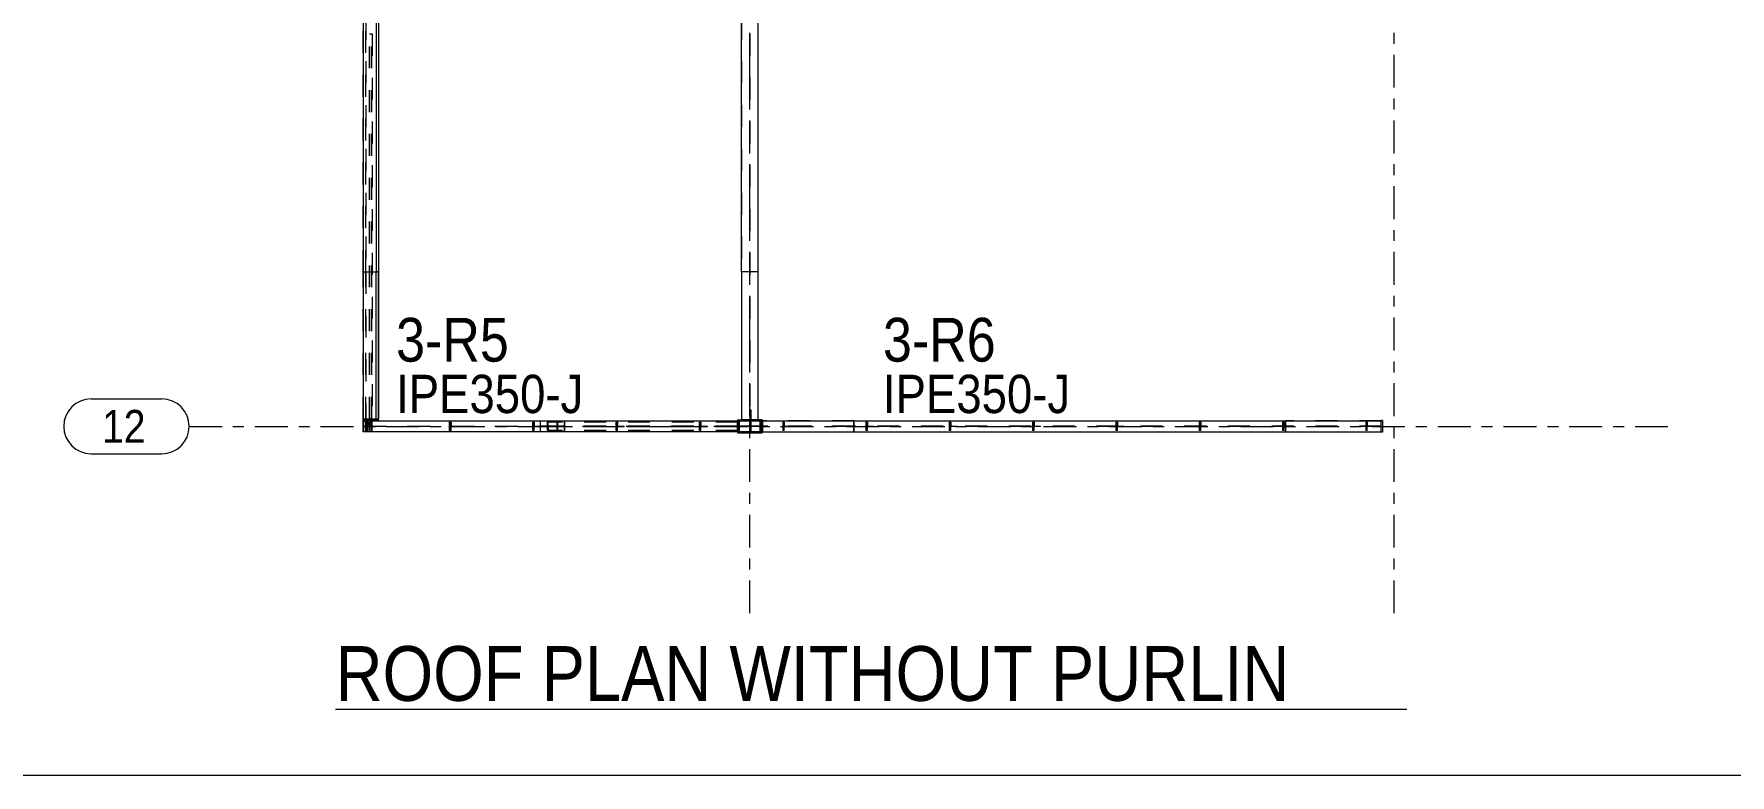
# Model space of a CAD drawing. Header units: millimetres. Extents: x -183 to 639, y -32 to 542.
# Drawn here: x -65.4 to 89.5, y -31.8 to 35.8 of the extents above; entities that cross this region are included whole.
import ezdxf

# ---------------------------------------------------------------- set-up
doc = ezdxf.new("R2010")
doc.units = ezdxf.units.MM
for name, pattern in [('XKITLINE00', [0]), ('XKITLINE02', [4, 2, -2]), ('XKITLINE03', [6, 3, -1, 1, -1])]:
    doc.linetypes.add(name, pattern=pattern)
for name, color, linetype, lineweight in [('DrawingSheet', 5, 'Continuous', 0), ('OtherObjectType', 7, 'Continuous', 0), ('Part', 2, 'Continuous', 0), ('PartMark', 7, 'Continuous', 0), ('S-grid', 1, 'Continuous', 0)]:
    doc.layers.add(name, color=color, linetype=linetype, lineweight=lineweight)
doc.styles.add('ARIAL', font='ARIAL.TTF')

# ---------------------------------------------------------------- blocks, each defined once
blk = doc.blocks.new('*A1')
at = {"layer": 'DrawingSheet', "color": 5, "linetype": 'XKITLINE00', "lineweight": 0}
blk.add_line((-180.59, -31.85), (639.41, -31.85), dxfattribs=at)
blk = doc.blocks.new('*A6')
at = {"layer": 'S-grid', "color": 1, "linetype": 'XKITLINE03', "lineweight": 0}
blk.add_line((58.82, -17.07), (58.82, 527.65), dxfattribs=at)
blk = doc.blocks.new('*A7')
at = {"layer": 'S-grid', "color": 1, "linetype": 'XKITLINE03', "lineweight": 0}
blk.add_line((0, -17.07), (0, 527.65), dxfattribs=at)
blk = doc.blocks.new('*A66')
at = {"layer": 'OtherObjectType', "color": 5, "linetype": 'XKITLINE00', "lineweight": 0}
blk.add_line((-37.81, -25.82), (59.98, -25.82), dxfattribs=at)
at = {"layer": 'OtherObjectType', "color": 7, "style": 'ARIAL', "width": 0.85}
blk.add_text('ROOF PLAN WITHOUT PURLIN', height=5, dxfattribs=at).set_placement((-37.81, -25.07))
blk = doc.blocks.new('*A72')
at = {"layer": 'S-grid', "color": 1, "linetype": 'XKITLINE03', "lineweight": 0}
blk.add_line((-51.18, 0), (84.79, 0), dxfattribs=at)
at = {"layer": 'S-grid', "color": 3, "style": 'ARIAL', "width": 0.85}
blk.add_text('12', height=3, dxfattribs=at).set_placement((-59.13, -1.5))
blk = doc.blocks.new('*A134')
at = {"layer": 'Part', "color": 2, "linetype": 'XKITLINE00', "lineweight": 0}
for p, q in [((-35.29, 49.34), (-34.12, 49.34)), ((-35.29, 49.34), (-35.29, 14.1)), ((-34.12, 49.34), (-34.12, 43.32)), ((-34.12, 49.34), (-34.12, 43.32)), ((-34.12, 42.26), (-34.12, 14.1)), ((-34.12, 42.26), (-34.12, 14.1)), ((-35.29, 14.1), (-34.12, 14.1))]:
    blk.add_line(p, q, dxfattribs=at)
at = {"layer": 'Part', "color": 7, "linetype": 'XKITLINE02', "lineweight": 0}
for p, q in [((-35.29, 49.34), (-35.29, 49.34)), ((-35.29, 14.1), (-35.29, 49.34)), ((-34.12, 43.32), (-34.12, 42.26)), ((-34.12, 43.32), (-34.12, 42.26)), ((-35.29, 14.1), (-35.29, 14.1))]:
    blk.add_line(p, q, dxfattribs=at)
blk = doc.blocks.new('*A135')
at = {"layer": 'Part', "color": 7, "linetype": 'XKITLINE02', "lineweight": 0}
for p, q in [((-35.06, 49.34), (-35.06, 49.34)), ((-35.06, 49.34), (-34.12, 49.34)), ((-35.06, 14.1), (-35.06, 49.34)), ((-35.06, 49.34), (-35.06, 14.1)), ((-33.89, 49.34), (-33.89, 49.34)), ((-33.89, 43.32), (-33.89, 42.26)), ((-33.89, 43.32), (-33.89, 42.26)), ((-35.06, 14.1), (-35.06, 14.1)), ((-35.06, 14.1), (-34.12, 14.1)), ((-33.89, 14.1), (-33.89, 14.1))]:
    blk.add_line(p, q, dxfattribs=at)
at = {"layer": 'Part', "color": 2, "linetype": 'XKITLINE00', "lineweight": 0}
for p, q in [((-34.12, 49.34), (-33.89, 49.34)), ((-33.89, 49.34), (-33.89, 43.32)), ((-33.89, 49.34), (-33.89, 43.32)), ((-33.89, 42.26), (-33.89, 14.1)), ((-33.89, 42.26), (-33.89, 14.1)), ((-34.12, 14.1), (-33.89, 14.1))]:
    blk.add_line(p, q, dxfattribs=at)
blk = doc.blocks.new('*A138')
at = {"layer": 'Part', "color": 2, "linetype": 'XKITLINE00', "lineweight": 0}
for p, q in [((1.16, 0.51), (57.66, 0.51)), ((1.16, -0.51), (57.66, -0.51))]:
    blk.add_line(p, q, dxfattribs=at)
at = {"layer": 'Part', "color": 7, "linetype": 'XKITLINE02', "lineweight": 0}
for p, q in [((1.16, 0.51), (1.16, -0.51)), ((57.66, 0.02), (1.16, 0.02)), ((57.66, -0.51), (57.66, 0.51)), ((57.66, -0.02), (1.16, -0.02))]:
    blk.add_line(p, q, dxfattribs=at)
blk = doc.blocks.new('*A140')
at = {"layer": 'Part', "color": 2, "linetype": 'XKITLINE00', "lineweight": 0}
for p, q in [((-0.74, 49.34), (0.74, 49.34)), ((-0.74, 49.34), (-0.74, 43.32)), ((0.74, 49.34), (0.74, 43.32)), ((-0.74, 14.1), (-0.74, 42.26)), ((0.74, 42.26), (0.74, 14.1)), ((0.74, 14.1), (-0.74, 14.1))]:
    blk.add_line(p, q, dxfattribs=at)
at = {"layer": 'Part', "color": 7, "linetype": 'XKITLINE02', "lineweight": 0}
for p, q in [((-0.74, 43.32), (-0.74, 42.26)), ((0.74, 43.32), (0.74, 42.26))]:
    blk.add_line(p, q, dxfattribs=at)
blk = doc.blocks.new('*A141')
at = {"layer": 'Part', "color": 7, "linetype": 'XKITLINE02', "lineweight": 0}
for p, q in [((0.74, 49.34), (-0.74, 49.34)), ((-0.74, 49.34), (-0.74, 14.1)), ((0.74, 49.34), (0.74, 14.1)), ((0.74, 14.1), (-0.74, 14.1))]:
    blk.add_line(p, q, dxfattribs=at)
blk = doc.blocks.new('*A142')
at = {"layer": 'Part', "color": 7, "linetype": 'XKITLINE02', "lineweight": 0}
for p, q in [((1.16, 0.51), (1.16, -0.51)), ((9.52, 0.51), (1.16, 0.51)), ((9.5, 0.02), (1.16, 0.02)), ((1.24, -0.02), (1.24, 0.02)), ((9.5, -0.51), (9.5, 0.51)), ((9.52, -0.51), (9.52, 0.51)), ((9.5, -0.02), (1.16, -0.02)), ((1.16, -0.51), (9.52, -0.51))]:
    blk.add_line(p, q, dxfattribs=at)
blk = doc.blocks.new('*A153')
at = {"layer": 'Part', "color": 2, "linetype": 'XKITLINE00', "lineweight": 0}
for p, q in [((56.38, 0.38), (56.24, 0.38)), ((56.24, 0.38), (56.24, -0.38)), ((56.27, -0.38), (56.27, 0.38)), ((56.38, 0.38), (56.38, 0.01)), ((56.38, -0.38), (56.24, -0.38)), ((56.38, -0.38), (56.38, -0.01))]:
    blk.add_line(p, q, dxfattribs=at)
at = {"layer": 'Part', "color": 7, "linetype": 'XKITLINE02', "lineweight": 0}
for p, q in [((56.35, -0.38), (56.35, 0.38)), ((56.38, 0.01), (56.38, -0.01))]:
    blk.add_line(p, q, dxfattribs=at)
blk = doc.blocks.new('*A154')
at = {"layer": 'Part', "color": 2, "linetype": 'XKITLINE00', "lineweight": 0}
for p, q in [((56.32, -0.01), (56.32, 0.01)), ((56.32, 0.01), (56.97, 0.01)), ((56.97, -0.01), (56.97, 0.01)), ((56.97, -0.01), (56.32, -0.01))]:
    blk.add_line(p, q, dxfattribs=at)
at = {"layer": 'Part', "color": 7, "linetype": 'XKITLINE02', "lineweight": 0}
blk.add_line((56.38, -0.01), (56.38, 0.01), dxfattribs=at)
blk = doc.blocks.new('*A155')
at = {"layer": 'Part', "color": 2, "linetype": 'XKITLINE00', "lineweight": 0}
for p, q in [((48.78, 0.38), (48.64, 0.38)), ((48.64, 0.38), (48.64, -0.38)), ((48.67, -0.38), (48.67, 0.38)), ((48.78, 0.38), (48.78, 0.01)), ((48.78, -0.38), (48.64, -0.38)), ((48.78, -0.38), (48.78, -0.01))]:
    blk.add_line(p, q, dxfattribs=at)
at = {"layer": 'Part', "color": 7, "linetype": 'XKITLINE02', "lineweight": 0}
for p, q in [((48.75, -0.38), (48.75, 0.38)), ((48.78, 0.01), (48.78, -0.01))]:
    blk.add_line(p, q, dxfattribs=at)
blk = doc.blocks.new('*A156')
at = {"layer": 'Part', "color": 2, "linetype": 'XKITLINE00', "lineweight": 0}
for p, q in [((48.72, -0.01), (48.72, 0.01)), ((48.72, 0.01), (49.36, 0.01)), ((49.36, -0.01), (49.36, 0.01)), ((49.36, -0.01), (48.72, -0.01))]:
    blk.add_line(p, q, dxfattribs=at)
at = {"layer": 'Part', "color": 7, "linetype": 'XKITLINE02', "lineweight": 0}
blk.add_line((48.78, -0.01), (48.78, 0.01), dxfattribs=at)
blk = doc.blocks.new('*A157')
at = {"layer": 'Part', "color": 7, "linetype": 'XKITLINE02', "lineweight": 0}
for p, q in [((57.66, 0.51), (48.9, 0.51)), ((48.9, 0.51), (48.9, -0.51)), ((48.91, 0.51), (48.91, -0.51)), ((57.66, 0.02), (48.91, 0.02)), ((57.58, -0.02), (57.58, 0.02)), ((57.66, -0.51), (57.66, 0.51)), ((48.9, -0.51), (57.66, -0.51)), ((57.66, -0.02), (48.91, -0.02))]:
    blk.add_line(p, q, dxfattribs=at)
blk = doc.blocks.new('*A158')
at = {"layer": 'Part', "color": 2, "linetype": 'XKITLINE00', "lineweight": 0}
for p, q in [((57.66, -0.53), (57.66, 0.53)), ((57.78, 0.53), (57.66, 0.53)), ((57.78, 0.53), (57.78, -0.53)), ((57.78, -0.53), (57.66, -0.53))]:
    blk.add_line(p, q, dxfattribs=at)
blk = doc.blocks.new('*A193')
at = {"layer": 'S-grid', "color": 1, "linetype": 'XKITLINE00', "lineweight": 0}
for p, q in [((-60.13, 2.5), (-53.68, 2.5)), ((-60.13, -2.5), (-53.68, -2.5))]:
    blk.add_line(p, q, dxfattribs=at)
for centre, start, end in [((-60.13, 0), 90, 270), ((-53.68, 0), 270, 90)]:
    blk.add_arc(centre, 2.5, start, end, dxfattribs=at)
blk = doc.blocks.new('*A194')
at = {"layer": 'Part', "color": 2, "linetype": 'XKITLINE00', "lineweight": 0}
for p, q in [((-1.12, 0.59), (0.01, 0.59)), ((-1.12, 0.59), (-1.12, 0.53)), ((1.12, 0.59), (0.1, 0.59)), ((1.12, 0.59), (1.12, 0.53)), ((-1.12, -0.53), (-1.12, -0.59)), ((-1.12, -0.59), (1.12, -0.59)), ((1.12, -0.59), (1.12, -0.53))]:
    blk.add_line(p, q, dxfattribs=at)
at = {"layer": 'Part', "color": 7, "linetype": 'XKITLINE02', "lineweight": 0}
for p, q in [((-1.12, 0.53), (-1.12, -0.53)), ((0.1, 0.59), (0.01, 0.59)), ((1.12, -0.53), (1.12, 0.53))]:
    blk.add_line(p, q, dxfattribs=at)
blk = doc.blocks.new('*A195')
at = {"layer": 'Part', "color": 7, "linetype": 'XKITLINE02', "lineweight": 0}
for p, q in [((-0.88, -0.02), (-0.96, -0.11)), ((-0.96, -0.11), (-0.96, -0.49)), ((-0.96, -0.49), (0.96, -0.49)), ((0.88, -0.02), (-0.88, -0.02)), ((0.96, -0.11), (0.88, -0.02)), ((0.96, -0.49), (0.96, -0.11))]:
    blk.add_line(p, q, dxfattribs=at)
blk = doc.blocks.new('*A196')
at = {"layer": 'Part', "color": 7, "linetype": 'XKITLINE02', "lineweight": 0}
for p, q in [((-34.72, -0.11), (-34.71, -0.02)), ((-34.72, -0.51), (-34.72, -0.11)), ((-34.72, -0.11), (-34.68, -0.11)), ((-34.47, -0.51), (-34.72, -0.51)), ((-34.71, -0.02), (-34.48, -0.02)), ((-34.67, -0.02), (-34.68, -0.11)), ((-34.68, -0.11), (-34.68, -0.51)), ((-34.53, -0.02), (-34.52, -0.11)), ((-34.52, -0.11), (-34.52, -0.51)), ((-34.52, -0.11), (-34.47, -0.11)), ((-34.47, -0.11), (-34.48, -0.02)), ((-34.47, -0.51), (-34.47, -0.11))]:
    blk.add_line(p, q, dxfattribs=at)
blk = doc.blocks.new('*A197')
at = {"layer": 'Part', "color": 7, "linetype": 'XKITLINE02', "lineweight": 0}
for p, q in [((0.01, -0.51), (0.01, -0.02)), ((0.01, -0.02), (0.1, -0.02)), ((0.1, -0.11), (0.01, -0.11)), ((0.1, -0.51), (0.01, -0.51)), ((0.1, -0.02), (0.1, -0.51))]:
    blk.add_line(p, q, dxfattribs=at)
blk = doc.blocks.new('*A198')
at = {"layer": 'Part', "color": 7, "linetype": 'XKITLINE02', "lineweight": 0}
for p, q in [((-0.96, 0.11), (-0.96, 0.49)), ((-0.96, 0.49), (0.96, 0.49)), ((-0.88, 0.02), (-0.96, 0.11)), ((0.88, 0.02), (-0.88, 0.02)), ((0.96, 0.11), (0.88, 0.02)), ((0.96, 0.49), (0.96, 0.11))]:
    blk.add_line(p, q, dxfattribs=at)
blk = doc.blocks.new('*A199')
at = {"layer": 'Part', "color": 2, "linetype": 'XKITLINE00', "lineweight": 0}
for p, q in [((-35.29, -0.51), (-35.29, 0.51)), ((-35.29, 0.51), (-1.13, 0.51)), ((-1.13, -0.51), (-35.29, -0.51))]:
    blk.add_line(p, q, dxfattribs=at)
at = {"layer": 'Part', "color": 7, "linetype": 'XKITLINE02', "lineweight": 0}
for p, q in [((-35.28, 0.51), (-35.28, 0.02)), ((-35.28, 0.02), (-1.13, 0.02)), ((-35.08, 0.02), (-35.08, 0.51)), ((-35.07, -0.51), (-35.07, 0.51)), ((-1.13, 0.51), (-1.13, -0.51)), ((-1.13, -0.02), (-35.28, -0.02)), ((-35.28, -0.02), (-35.28, -0.51)), ((-35.08, -0.51), (-35.08, -0.02))]:
    blk.add_line(p, q, dxfattribs=at)
blk = doc.blocks.new('*A200')
at = {"layer": 'Part', "color": 7, "linetype": 'XKITLINE02', "lineweight": 0}
for p, q in [((-1.11, 0.37), (-18.49, 0.37)), ((-18.49, 0.37), (-18.49, -0.37)), ((-18.42, 0.02), (-18.42, 0.37)), ((-1.11, 0.02), (-18.42, 0.02)), ((-17.58, 0.02), (-17.58, 0.37)), ((-17.51, -0.37), (-17.51, 0.37)), ((-1.11, 0.37), (-1.11, -0.37)), ((-1.11, -0.37), (-18.49, -0.37)), ((-18.42, -0.02), (-1.11, -0.02)), ((-18.42, -0.02), (-18.42, -0.37)), ((-17.58, -0.37), (-17.58, -0.02))]:
    blk.add_line(p, q, dxfattribs=at)
blk = doc.blocks.new('*A201')
at = {"layer": 'Part', "color": 7, "linetype": 'XKITLINE02', "lineweight": 0}
for p, q in [((-34.71, 35.84), (-34.47, 35.84)), ((-34.71, 0.7), (-34.71, 35.84)), ((-34.69, 0.7), (-34.69, 35.84)), ((-34.49, 0.7), (-34.49, 35.84)), ((-34.47, 35.84), (-34.47, 0.7)), ((-34.47, 0.7), (-34.71, 0.7))]:
    blk.add_line(p, q, dxfattribs=at)
blk = doc.blocks.new('*A202')
at = {"layer": 'Part', "color": 2, "linetype": 'XKITLINE00', "lineweight": 0}
for p, q in [((-35.29, 14.1), (-34.12, 14.1)), ((-35.29, 14.1), (-35.29, 0.7)), ((-34.12, 0.7), (-34.12, 14.1)), ((-34.12, 0.7), (-34.12, 14.1)), ((-35.29, 0.7), (-34.12, 0.7))]:
    blk.add_line(p, q, dxfattribs=at)
at = {"layer": 'Part', "color": 7, "linetype": 'XKITLINE02', "lineweight": 0}
for p, q in [((-35.29, 14.1), (-35.29, 14.1)), ((-35.29, 0.7), (-35.29, 14.1)), ((-35.29, 0.7), (-35.29, 0.7))]:
    blk.add_line(p, q, dxfattribs=at)
blk = doc.blocks.new('*A203')
at = {"layer": 'Part', "color": 7, "linetype": 'XKITLINE02', "lineweight": 0}
for p, q in [((-35.06, 14.1), (-35.06, 14.1)), ((-35.06, 14.1), (-34.12, 14.1)), ((-35.06, 0.7), (-35.06, 14.1)), ((-35.06, 14.1), (-35.06, 0.7)), ((-33.89, 14.1), (-33.89, 14.1)), ((-35.06, 0.7), (-35.06, 0.7)), ((-35.06, 0.7), (-33.89, 0.7))]:
    blk.add_line(p, q, dxfattribs=at)
at = {"layer": 'Part', "color": 2, "linetype": 'XKITLINE00', "lineweight": 0}
for p, q in [((-33.89, 14.1), (-34.12, 14.1)), ((-33.89, 14.1), (-33.89, 0.7)), ((-33.89, 0.7), (-33.89, 14.1)), ((-33.89, 0.7), (-33.89, 0.7))]:
    blk.add_line(p, q, dxfattribs=at)
blk = doc.blocks.new('*A204')
at = {"layer": 'Part', "color": 2, "linetype": 'XKITLINE00', "lineweight": 0}
for p, q in [((-35.29, 0.51), (-35.29, 0.6)), ((-35.29, 0.6), (-33.9, 0.6)), ((-34.12, 0.51), (-34.12, 0.6)), ((-33.9, 0.6), (-33.9, 0.51))]:
    blk.add_line(p, q, dxfattribs=at)
at = {"layer": 'Part', "color": 7, "linetype": 'XKITLINE02', "lineweight": 0}
for p, q in [((-33.9, 0.51), (-35.29, 0.51)), ((-35.07, 0.51), (-35.07, 0.6))]:
    blk.add_line(p, q, dxfattribs=at)
blk = doc.blocks.new('*A205')
at = {"layer": 'Part', "color": 7, "linetype": 'XKITLINE02', "lineweight": 0}
for p, q in [((-34.47, 0.51), (-34.72, 0.51)), ((-34.72, 0.11), (-34.72, 0.51)), ((-34.68, 0.11), (-34.72, 0.11)), ((-34.72, 0.11), (-34.71, 0.02)), ((-34.71, 0.02), (-34.48, 0.02)), ((-34.68, 0.51), (-34.68, 0.11)), ((-34.68, 0.11), (-34.67, 0.02)), ((-34.52, 0.11), (-34.53, 0.02)), ((-34.52, 0.11), (-34.52, 0.51)), ((-34.47, 0.11), (-34.52, 0.11)), ((-34.48, 0.02), (-34.47, 0.11)), ((-34.47, 0.11), (-34.47, 0.51))]:
    blk.add_line(p, q, dxfattribs=at)
blk = doc.blocks.new('*A206')
at = {"layer": 'Part', "color": 2, "linetype": 'XKITLINE00', "lineweight": 0}
for p, q in [((-35.29, 0.61), (-35.29, 0.7)), ((-35.29, 0.61), (-33.88, 0.61)), ((-34.12, 0.7), (-33.88, 0.7)), ((-34.12, 0.61), (-34.12, 0.7)), ((-33.88, 0.61), (-33.88, 0.7))]:
    blk.add_line(p, q, dxfattribs=at)
at = {"layer": 'Part', "color": 7, "linetype": 'XKITLINE02', "lineweight": 0}
for p, q in [((-35.29, 0.7), (-34.12, 0.7)), ((-35.05, 0.61), (-35.05, 0.7)), ((-34.12, 0.7), (-34.12, 0.7))]:
    blk.add_line(p, q, dxfattribs=at)
blk = doc.blocks.new('*A207')
at = {"layer": 'Part', "color": 2, "linetype": 'XKITLINE00', "lineweight": 0}
for p, q in [((-27.41, -0.38), (-27.41, 0.38)), ((-27.41, 0.38), (-27.27, 0.38)), ((-27.38, -0.38), (-27.38, 0.38)), ((-27.27, 0.38), (-27.27, 0.01)), ((-27.41, -0.38), (-27.27, -0.38)), ((-27.27, -0.38), (-27.27, -0.01))]:
    blk.add_line(p, q, dxfattribs=at)
at = {"layer": 'Part', "color": 7, "linetype": 'XKITLINE02', "lineweight": 0}
for p, q in [((-27.3, -0.38), (-27.3, 0.38)), ((-27.27, 0.01), (-27.27, -0.01))]:
    blk.add_line(p, q, dxfattribs=at)
blk = doc.blocks.new('*A208')
at = {"layer": 'Part', "color": 2, "linetype": 'XKITLINE00', "lineweight": 0}
for p, q in [((-27.33, -0.01), (-27.33, 0.01)), ((-27.33, 0.01), (-26.69, 0.01)), ((-26.69, -0.01), (-26.69, 0.01)), ((-27.33, -0.01), (-26.69, -0.01))]:
    blk.add_line(p, q, dxfattribs=at)
at = {"layer": 'Part', "color": 7, "linetype": 'XKITLINE02', "lineweight": 0}
blk.add_line((-27.27, -0.01), (-27.27, 0.01), dxfattribs=at)
blk = doc.blocks.new('*A209')
at = {"layer": 'Part', "color": 2, "linetype": 'XKITLINE00', "lineweight": 0}
for p, q in [((-35.02, -0.38), (-35.02, 0.38)), ((-35.02, 0.38), (-34.88, 0.38)), ((-34.99, -0.38), (-34.99, 0.38)), ((-34.88, 0.38), (-34.88, 0.01)), ((-35.02, -0.38), (-34.88, -0.38)), ((-34.88, -0.38), (-34.88, -0.01))]:
    blk.add_line(p, q, dxfattribs=at)
at = {"layer": 'Part', "color": 7, "linetype": 'XKITLINE02', "lineweight": 0}
for p, q in [((-34.91, -0.38), (-34.91, 0.38)), ((-34.88, 0.01), (-34.88, -0.01))]:
    blk.add_line(p, q, dxfattribs=at)
blk = doc.blocks.new('*A210')
at = {"layer": 'Part', "color": 2, "linetype": 'XKITLINE00', "lineweight": 0}
for p, q in [((-34.94, -0.01), (-34.94, 0.01)), ((-34.94, 0.01), (-34.29, 0.01)), ((-34.29, -0.01), (-34.29, 0.01)), ((-34.94, -0.01), (-34.29, -0.01))]:
    blk.add_line(p, q, dxfattribs=at)
at = {"layer": 'Part', "color": 7, "linetype": 'XKITLINE02', "lineweight": 0}
blk.add_line((-34.88, -0.01), (-34.88, 0.01), dxfattribs=at)
blk = doc.blocks.new('*A211')
at = {"layer": 'Part', "color": 7, "linetype": 'XKITLINE02', "lineweight": 0}
for p, q in [((-1.11, -0.5), (-1.11, 0.5)), ((-1.11, 0.5), (-1.04, 0.5)), ((-1.04, 0.5), (-1.04, -0.5)), ((-1.04, -0.5), (-1.11, -0.5))]:
    blk.add_line(p, q, dxfattribs=at)
blk = doc.blocks.new('*A212')
at = {"layer": 'Part', "color": 7, "linetype": 'XKITLINE02', "lineweight": 0}
for p, q in [((-1.11, 0.01), (-1.64, 0.01)), ((-1.64, 0.01), (-1.64, -0.01)), ((-1.18, -0.01), (-1.18, 0.01)), ((-1.11, -0.01), (-1.11, 0.01)), ((-1.64, -0.01), (-1.11, -0.01))]:
    blk.add_line(p, q, dxfattribs=at)
blk = doc.blocks.new('*A213')
at = {"layer": 'Part', "color": 7, "linetype": 'XKITLINE02', "lineweight": 0}
for p, q in [((-1.11, 0.01), (-1.64, 0.01)), ((-1.64, 0.01), (-1.64, -0.01)), ((-1.18, -0.01), (-1.18, 0.01)), ((-1.11, -0.01), (-1.11, 0.01)), ((-1.64, -0.01), (-1.11, -0.01))]:
    blk.add_line(p, q, dxfattribs=at)
blk = doc.blocks.new('*A214')
at = {"layer": 'Part', "color": 7, "linetype": 'XKITLINE02', "lineweight": 0}
for p, q in [((-19.12, 0.5), (-16.89, 0.5)), ((-19.12, -0.5), (-19.12, 0.5)), ((-19.11, -0.5), (-19.11, 0.5)), ((-16.9, -0.5), (-16.9, 0.5)), ((-16.89, -0.5), (-16.89, 0.5)), ((-16.89, -0.5), (-19.12, -0.5))]:
    blk.add_line(p, q, dxfattribs=at)
blk = doc.blocks.new('*A215')
at = {"layer": 'Part', "color": 7, "linetype": 'XKITLINE02', "lineweight": 0}
for p, q in [((-16.95, 0.01), (-17.44, 0.01)), ((-17.44, 0.01), (-17.44, -0.01)), ((-17.42, -0.01), (-17.42, 0.01)), ((-16.98, 0.01), (-16.98, -0.01)), ((-16.95, -0.01), (-16.95, 0.01)), ((-17.44, -0.01), (-16.95, -0.01))]:
    blk.add_line(p, q, dxfattribs=at)
blk = doc.blocks.new('*A216')
at = {"layer": 'Part', "color": 7, "linetype": 'XKITLINE02', "lineweight": 0}
for p, q in [((-17.97, 0.01), (-19.05, 0.01)), ((-19.05, 0.01), (-19.05, -0.01)), ((-18.58, -0.01), (-18.58, 0.01)), ((-18.43, -0.01), (-18.43, 0.01)), ((-17.97, 0.01), (-17.97, -0.01)), ((-19.05, -0.01), (-17.97, -0.01))]:
    blk.add_line(p, q, dxfattribs=at)
blk = doc.blocks.new('*A217')
at = {"layer": 'Part', "color": 2, "linetype": 'XKITLINE00', "lineweight": 0}
for p, q in [((-19.81, -0.38), (-19.81, 0.38)), ((-19.81, 0.38), (-19.67, 0.38)), ((-19.78, -0.38), (-19.78, 0.38)), ((-19.67, 0.38), (-19.67, 0.01)), ((-19.81, -0.38), (-19.67, -0.38)), ((-19.67, -0.38), (-19.67, -0.01))]:
    blk.add_line(p, q, dxfattribs=at)
at = {"layer": 'Part', "color": 7, "linetype": 'XKITLINE02', "lineweight": 0}
for p, q in [((-19.7, -0.38), (-19.7, 0.38)), ((-19.67, 0.01), (-19.67, -0.01))]:
    blk.add_line(p, q, dxfattribs=at)
blk = doc.blocks.new('*A218')
at = {"layer": 'Part', "color": 2, "linetype": 'XKITLINE00', "lineweight": 0}
for p, q in [((-19.73, -0.01), (-19.73, 0.01)), ((-19.73, 0.01), (-19.08, 0.01)), ((-19.08, -0.01), (-19.08, 0.01)), ((-19.73, -0.01), (-19.08, -0.01))]:
    blk.add_line(p, q, dxfattribs=at)
at = {"layer": 'Part', "color": 7, "linetype": 'XKITLINE02', "lineweight": 0}
blk.add_line((-19.67, -0.01), (-19.67, 0.01), dxfattribs=at)
blk = doc.blocks.new('*A219')
at = {"layer": 'Part', "color": 7, "linetype": 'XKITLINE02', "lineweight": 0}
for p, q in [((-1.13, 0.02), (-2.01, 0.02)), ((-2.01, 0.02), (-2.01, -0.02)), ((-1.22, -0.02), (-1.22, 0.02)), ((-1.13, -0.02), (-1.13, 0.02)), ((-2.01, -0.02), (-1.13, -0.02))]:
    blk.add_line(p, q, dxfattribs=at)
blk = doc.blocks.new('*A220')
at = {"layer": 'Part', "color": 2, "linetype": 'XKITLINE00', "lineweight": 0}
for p, q in [((-1.13, -0.53), (-1.13, 0.53)), ((-1.13, 0.53), (-1.04, 0.53)), ((-1.04, 0.53), (-1.04, -0.53)), ((-1.04, -0.53), (-1.13, -0.53))]:
    blk.add_line(p, q, dxfattribs=at)
blk = doc.blocks.new('*A221')
at = {"layer": 'Part', "color": 2, "linetype": 'XKITLINE00', "lineweight": 0}
for p, q in [((-1.04, 0.51), (1.03, 0.51)), ((-1.04, -0.51), (-1.04, 0.51)), ((1.02, -0.51), (1.02, 0.51)), ((1.03, -0.51), (1.03, 0.51)), ((1.03, -0.51), (-1.04, -0.51))]:
    blk.add_line(p, q, dxfattribs=at)
at = {"layer": 'Part', "color": 7, "linetype": 'XKITLINE02', "lineweight": 0}
blk.add_line((-1.03, -0.51), (-1.03, 0.51), dxfattribs=at)
blk = doc.blocks.new('*A222')
at = {"layer": 'Part', "color": 2, "linetype": 'XKITLINE00', "lineweight": 0}
for p, q in [((-4.6, -0.38), (-4.6, 0.38)), ((-4.6, 0.38), (-4.46, 0.38)), ((-4.57, -0.38), (-4.57, 0.38)), ((-4.46, 0.38), (-4.46, 0.01)), ((-4.6, -0.38), (-4.46, -0.38)), ((-4.46, -0.38), (-4.46, -0.01))]:
    blk.add_line(p, q, dxfattribs=at)
at = {"layer": 'Part', "color": 7, "linetype": 'XKITLINE02', "lineweight": 0}
for p, q in [((-4.49, -0.38), (-4.49, 0.38)), ((-4.46, 0.01), (-4.46, -0.01))]:
    blk.add_line(p, q, dxfattribs=at)
blk = doc.blocks.new('*A223')
at = {"layer": 'Part', "color": 2, "linetype": 'XKITLINE00', "lineweight": 0}
for p, q in [((-4.52, -0.01), (-4.52, 0.01)), ((-4.52, 0.01), (-3.87, 0.01)), ((-3.87, -0.01), (-3.87, 0.01)), ((-4.52, -0.01), (-3.87, -0.01))]:
    blk.add_line(p, q, dxfattribs=at)
at = {"layer": 'Part', "color": 7, "linetype": 'XKITLINE02', "lineweight": 0}
blk.add_line((-4.46, -0.01), (-4.46, 0.01), dxfattribs=at)
blk = doc.blocks.new('*A224')
at = {"layer": 'Part', "color": 2, "linetype": 'XKITLINE00', "lineweight": 0}
for p, q in [((-12.2, -0.38), (-12.2, 0.38)), ((-12.2, 0.38), (-12.06, 0.38)), ((-12.17, -0.38), (-12.17, 0.38)), ((-12.06, 0.38), (-12.06, 0.01)), ((-12.2, -0.38), (-12.06, -0.38)), ((-12.06, -0.38), (-12.06, -0.01))]:
    blk.add_line(p, q, dxfattribs=at)
at = {"layer": 'Part', "color": 7, "linetype": 'XKITLINE02', "lineweight": 0}
for p, q in [((-12.09, -0.38), (-12.09, 0.38)), ((-12.06, 0.01), (-12.06, -0.01))]:
    blk.add_line(p, q, dxfattribs=at)
blk = doc.blocks.new('*A225')
at = {"layer": 'Part', "color": 2, "linetype": 'XKITLINE00', "lineweight": 0}
for p, q in [((-12.12, -0.01), (-12.12, 0.01)), ((-12.12, 0.01), (-11.48, 0.01)), ((-11.48, -0.01), (-11.48, 0.01)), ((-12.12, -0.01), (-11.48, -0.01))]:
    blk.add_line(p, q, dxfattribs=at)
at = {"layer": 'Part', "color": 7, "linetype": 'XKITLINE02', "lineweight": 0}
blk.add_line((-12.06, -0.01), (-12.06, 0.01), dxfattribs=at)
blk = doc.blocks.new('*A226')
at = {"layer": 'Part', "color": 7, "linetype": 'XKITLINE02', "lineweight": 0}
for p, q in [((-1.03, -0.51), (-1.03, 0.51)), ((-1.03, 0.51), (-0.96, 0.51)), ((-0.96, 0.51), (-0.96, 0.02)), ((-0.96, 0.02), (0.96, 0.02)), ((0.96, 0.02), (0.96, 0.51)), ((0.96, 0.51), (1.03, 0.51)), ((-0.96, -0.51), (-1.03, -0.51)), ((0.96, -0.02), (-0.96, -0.02)), ((-0.96, -0.02), (-0.96, -0.51)), ((0.96, -0.51), (0.96, -0.02)), ((1.03, -0.51), (0.96, -0.51))]:
    blk.add_line(p, q, dxfattribs=at)
at = {"layer": 'Part', "color": 2, "linetype": 'XKITLINE00', "lineweight": 0}
blk.add_line((1.03, 0.51), (1.03, -0.51), dxfattribs=at)
blk = doc.blocks.new('*A227')
at = {"layer": 'Part', "color": 7, "linetype": 'XKITLINE02', "lineweight": 0}
for p, q in [((0.01, 35.84), (-0.01, 35.84)), ((-0.01, 35.84), (0.01, 35.84)), ((-0.01, 35.84), (-0.01, 0.6)), ((0.01, 35.84), (0.01, 0.6)), ((-0.01, 0.6), (0.01, 0.6)), ((0.01, 0.6), (-0.01, 0.6))]:
    blk.add_line(p, q, dxfattribs=at)
blk = doc.blocks.new('*A228')
at = {"layer": 'Part', "color": 7, "linetype": 'XKITLINE02', "lineweight": 0}
for p, q in [((0.74, 14.1), (-0.74, 14.1)), ((-0.74, 14.1), (-0.74, 0.6)), ((0.74, 14.1), (0.74, 0.6)), ((0.74, 0.6), (-0.74, 0.6))]:
    blk.add_line(p, q, dxfattribs=at)
blk = doc.blocks.new('*A229')
at = {"layer": 'Part', "color": 2, "linetype": 'XKITLINE00', "lineweight": 0}
for p, q in [((1.04, -0.53), (1.04, 0.53)), ((1.04, 0.53), (1.16, 0.53)), ((1.16, 0.53), (1.16, -0.53)), ((1.16, -0.53), (1.04, -0.53))]:
    blk.add_line(p, q, dxfattribs=at)
blk = doc.blocks.new('*A230')
at = {"layer": 'Part', "color": 7, "linetype": 'XKITLINE02', "lineweight": 0}
for p, q in [((0.01, 1.51), (0.01, 0.6)), ((0.1, 1.51), (0.01, 1.51)), ((0.01, 1.51), (0.1, 1.51)), ((0.1, 0.51), (0.01, 0.51)), ((0.1, 0.51), (0.01, 0.51)), ((0.01, 0.02), (0.01, 0.51)), ((0.1, 0.11), (0.01, 0.11)), ((0.1, 0.02), (0.01, 0.02)), ((0.1, 1.51), (0.1, 0.6)), ((0.1, 0.51), (0.1, 0.02))]:
    blk.add_line(p, q, dxfattribs=at)
at = {"layer": 'Part', "color": 2, "linetype": 'XKITLINE00', "lineweight": 0}
for p, q in [((0.01, 0.51), (0.01, 0.6)), ((0.1, 0.6), (0.1, 0.51))]:
    blk.add_line(p, q, dxfattribs=at)
blk = doc.blocks.new('*A231')
at = {"layer": 'Part', "color": 2, "linetype": 'XKITLINE00', "lineweight": 0}
for p, q in [((0.74, 14.1), (-0.74, 14.1)), ((-0.74, 14.1), (-0.74, 0.6)), ((0.74, 14.1), (0.74, 0.6)), ((0.74, 0.6), (-0.74, 0.6))]:
    blk.add_line(p, q, dxfattribs=at)
blk = doc.blocks.new('*A232')
at = {"layer": 'Part', "color": 2, "linetype": 'XKITLINE00', "lineweight": 0}
for p, q in [((3.15, 0.38), (3.01, 0.38)), ((3.01, 0.38), (3.01, -0.38)), ((3.04, -0.38), (3.04, 0.38)), ((3.15, 0.38), (3.15, 0.01)), ((3.15, -0.38), (3.01, -0.38)), ((3.15, -0.38), (3.15, -0.01))]:
    blk.add_line(p, q, dxfattribs=at)
at = {"layer": 'Part', "color": 7, "linetype": 'XKITLINE02', "lineweight": 0}
for p, q in [((3.12, -0.38), (3.12, 0.38)), ((3.15, 0.01), (3.15, -0.01))]:
    blk.add_line(p, q, dxfattribs=at)
blk = doc.blocks.new('*A233')
at = {"layer": 'Part', "color": 2, "linetype": 'XKITLINE00', "lineweight": 0}
for p, q in [((3.09, -0.01), (3.09, 0.01)), ((3.09, 0.01), (3.73, 0.01)), ((3.73, -0.01), (3.73, 0.01)), ((3.73, -0.01), (3.09, -0.01))]:
    blk.add_line(p, q, dxfattribs=at)
at = {"layer": 'Part', "color": 7, "linetype": 'XKITLINE02', "lineweight": 0}
blk.add_line((3.15, -0.01), (3.15, 0.01), dxfattribs=at)
blk = doc.blocks.new('*A296')
at = {"layer": 'Part', "color": 2, "linetype": 'XKITLINE00', "lineweight": 0}
for p, q in [((18.3, -0.01), (18.3, 0.01)), ((18.3, 0.01), (18.94, 0.01)), ((18.94, -0.01), (18.94, 0.01)), ((18.94, -0.01), (18.3, -0.01))]:
    blk.add_line(p, q, dxfattribs=at)
at = {"layer": 'Part', "color": 7, "linetype": 'XKITLINE02', "lineweight": 0}
blk.add_line((18.36, -0.01), (18.36, 0.01), dxfattribs=at)
blk = doc.blocks.new('*A297')
at = {"layer": 'Part', "color": 2, "linetype": 'XKITLINE00', "lineweight": 0}
for p, q in [((18.36, 0.38), (18.22, 0.38)), ((18.22, 0.38), (18.22, -0.38)), ((18.25, -0.38), (18.25, 0.38)), ((18.36, 0.38), (18.36, 0.01)), ((18.36, -0.38), (18.22, -0.38)), ((18.36, -0.38), (18.36, -0.01))]:
    blk.add_line(p, q, dxfattribs=at)
at = {"layer": 'Part', "color": 7, "linetype": 'XKITLINE02', "lineweight": 0}
for p, q in [((18.33, -0.38), (18.33, 0.38)), ((18.36, 0.01), (18.36, -0.01))]:
    blk.add_line(p, q, dxfattribs=at)
blk = doc.blocks.new('*A298')
at = {"layer": 'Part', "color": 2, "linetype": 'XKITLINE00', "lineweight": 0}
for p, q in [((10.75, 0.38), (10.61, 0.38)), ((10.61, 0.38), (10.61, -0.38)), ((10.64, -0.38), (10.64, 0.38)), ((10.75, 0.38), (10.75, 0.01)), ((10.75, -0.38), (10.61, -0.38)), ((10.75, -0.38), (10.75, -0.01))]:
    blk.add_line(p, q, dxfattribs=at)
at = {"layer": 'Part', "color": 7, "linetype": 'XKITLINE02', "lineweight": 0}
for p, q in [((10.72, -0.38), (10.72, 0.38)), ((10.75, 0.01), (10.75, -0.01))]:
    blk.add_line(p, q, dxfattribs=at)
blk = doc.blocks.new('*A299')
at = {"layer": 'Part', "color": 2, "linetype": 'XKITLINE00', "lineweight": 0}
for p, q in [((10.69, -0.01), (10.69, 0.01)), ((10.69, 0.01), (11.34, 0.01)), ((11.34, -0.01), (11.34, 0.01)), ((11.34, -0.01), (10.69, -0.01))]:
    blk.add_line(p, q, dxfattribs=at)
at = {"layer": 'Part', "color": 7, "linetype": 'XKITLINE02', "lineweight": 0}
blk.add_line((10.75, -0.01), (10.75, 0.01), dxfattribs=at)
blk = doc.blocks.new('*A300')
at = {"layer": 'Part', "color": 2, "linetype": 'XKITLINE00', "lineweight": 0}
for p, q in [((41.17, 0.38), (41.03, 0.38)), ((41.03, 0.38), (41.03, -0.38)), ((41.06, -0.38), (41.06, 0.38)), ((41.17, 0.38), (41.17, 0.01)), ((41.17, -0.38), (41.03, -0.38)), ((41.17, -0.38), (41.17, -0.01))]:
    blk.add_line(p, q, dxfattribs=at)
at = {"layer": 'Part', "color": 7, "linetype": 'XKITLINE02', "lineweight": 0}
for p, q in [((41.14, -0.38), (41.14, 0.38)), ((41.17, 0.01), (41.17, -0.01))]:
    blk.add_line(p, q, dxfattribs=at)
blk = doc.blocks.new('*A301')
at = {"layer": 'Part', "color": 2, "linetype": 'XKITLINE00', "lineweight": 0}
for p, q in [((41.11, -0.01), (41.11, 0.01)), ((41.11, 0.01), (41.76, 0.01)), ((41.76, -0.01), (41.76, 0.01)), ((41.76, -0.01), (41.11, -0.01))]:
    blk.add_line(p, q, dxfattribs=at)
at = {"layer": 'Part', "color": 7, "linetype": 'XKITLINE02', "lineweight": 0}
blk.add_line((41.17, -0.01), (41.17, 0.01), dxfattribs=at)
blk = doc.blocks.new('*A302')
at = {"layer": 'Part', "color": 2, "linetype": 'XKITLINE00', "lineweight": 0}
for p, q in [((25.96, 0.38), (25.82, 0.38)), ((25.82, 0.38), (25.82, -0.38)), ((25.85, -0.38), (25.85, 0.38)), ((25.96, 0.38), (25.96, 0.01)), ((25.96, -0.38), (25.82, -0.38)), ((25.96, -0.38), (25.96, -0.01))]:
    blk.add_line(p, q, dxfattribs=at)
at = {"layer": 'Part', "color": 7, "linetype": 'XKITLINE02', "lineweight": 0}
for p, q in [((25.93, -0.38), (25.93, 0.38)), ((25.96, 0.01), (25.96, -0.01))]:
    blk.add_line(p, q, dxfattribs=at)
blk = doc.blocks.new('*A303')
at = {"layer": 'Part', "color": 2, "linetype": 'XKITLINE00', "lineweight": 0}
for p, q in [((25.9, -0.01), (25.9, 0.01)), ((25.9, 0.01), (26.55, 0.01)), ((26.55, -0.01), (26.55, 0.01)), ((26.55, -0.01), (25.9, -0.01))]:
    blk.add_line(p, q, dxfattribs=at)
at = {"layer": 'Part', "color": 7, "linetype": 'XKITLINE02', "lineweight": 0}
blk.add_line((25.96, -0.01), (25.96, 0.01), dxfattribs=at)
blk = doc.blocks.new('*A304')
at = {"layer": 'Part', "color": 2, "linetype": 'XKITLINE00', "lineweight": 0}
for p, q in [((33.57, 0.38), (33.43, 0.38)), ((33.43, 0.38), (33.43, -0.38)), ((33.46, -0.38), (33.46, 0.38)), ((33.57, 0.38), (33.57, 0.01)), ((33.57, -0.38), (33.43, -0.38)), ((33.57, -0.38), (33.57, -0.01))]:
    blk.add_line(p, q, dxfattribs=at)
at = {"layer": 'Part', "color": 7, "linetype": 'XKITLINE02', "lineweight": 0}
for p, q in [((33.54, -0.38), (33.54, 0.38)), ((33.57, 0.01), (33.57, -0.01))]:
    blk.add_line(p, q, dxfattribs=at)
blk = doc.blocks.new('*A305')
at = {"layer": 'Part', "color": 2, "linetype": 'XKITLINE00', "lineweight": 0}
for p, q in [((33.51, -0.01), (33.51, 0.01)), ((33.51, 0.01), (34.15, 0.01)), ((34.15, -0.01), (34.15, 0.01)), ((34.15, -0.01), (33.51, -0.01))]:
    blk.add_line(p, q, dxfattribs=at)
at = {"layer": 'Part', "color": 7, "linetype": 'XKITLINE02', "lineweight": 0}
blk.add_line((33.57, -0.01), (33.57, 0.01), dxfattribs=at)
blk = doc.blocks.new('*A1681')
at = {"layer": 'PartMark', "color": 3, "style": 'ARIAL', "width": 0.85}
blk.add_text('3-R5', height=4, dxfattribs=at).set_placement((-32.29, 5.91))
at = {"layer": 'PartMark', "color": 7, "style": 'ARIAL', "width": 0.85}
blk.add_text('IPE350-J', height=3.5, dxfattribs=at).set_placement((-32.29, 1.21))
blk = doc.blocks.new('*A1686')
at = {"layer": 'PartMark', "color": 3, "style": 'ARIAL', "width": 0.85}
blk.add_text('3-R6', height=4, dxfattribs=at).set_placement((12.16, 5.91))
at = {"layer": 'PartMark', "color": 7, "style": 'ARIAL', "width": 0.85}
blk.add_text('IPE350-J', height=3.5, dxfattribs=at).set_placement((12.16, 1.21))

msp = doc.modelspace()

# ---------------------------------------------------------------- block references
at = {"lineweight": 0}
for name in ['*A1', '*A7', '*A6', '*A134', '*A135', '*A140', '*A141', '*A201', '*A227', '*A202', '*A203', '*A228', '*A231', '*A1681', '*A1686', '*A193', '*A72', '*A206', '*A204', '*A199', '*A209', '*A210', '*A205', '*A207', '*A208', '*A217', '*A218', '*A214', '*A216', '*A200', '*A215', '*A224', '*A225', '*A222', '*A223', '*A219', '*A212', '*A213', '*A220', '*A194', '*A211', '*A221', '*A226', '*A198', '*A230', '*A229', '*A138', '*A142', '*A232', '*A233', '*A298', '*A299', '*A297', '*A296', '*A302', '*A303', '*A304', '*A305', '*A300', '*A301', '*A155', '*A156', '*A157', '*A153', '*A154', '*A158', '*A196', '*A195', '*A197', '*A66']:
    msp.add_blockref(name, (0, 0), dxfattribs=at)

doc.saveas('drawing.dxf')
